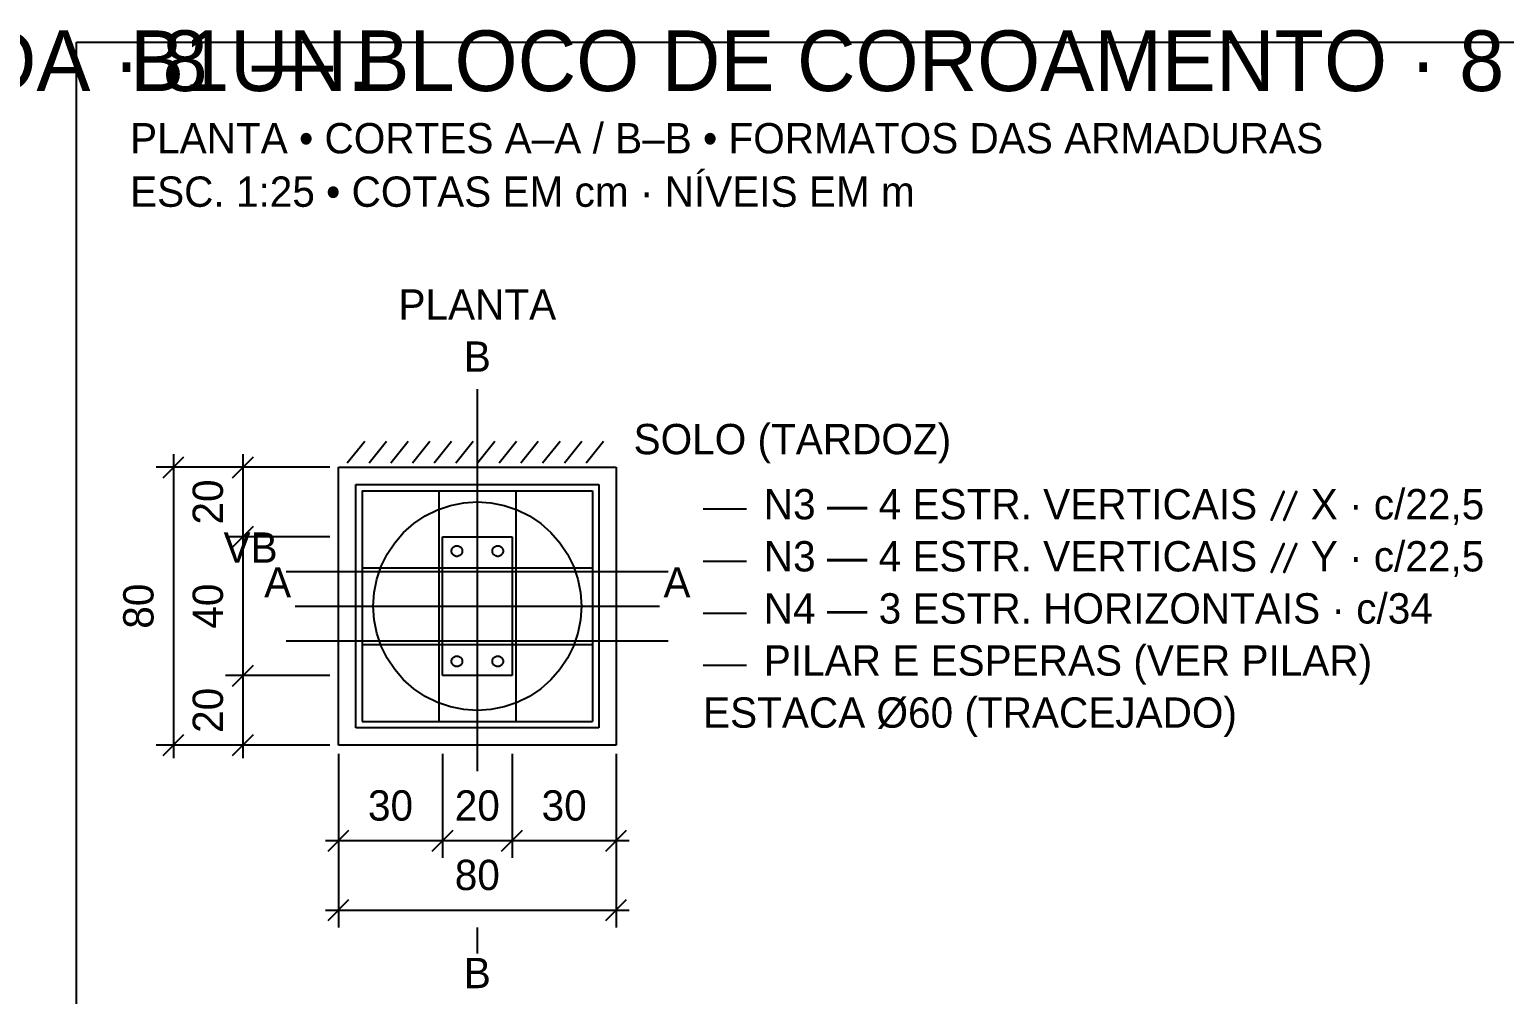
# Model space of a CAD drawing. Header units: millimetres. Extents: x 0 to 3648, y 0 to 594.
# Drawn here: x 233.1 to 403, y 344.5 to 455.7 of the extents above; entities that cross this region are included whole.
import ezdxf
from ezdxf.enums import TextEntityAlignment as Align

# ---------------------------------------------------------------- set-up
doc = ezdxf.new("R2010")
doc.units = ezdxf.units.MM
for name, color, linetype in [('ARMADURAS', 1, 'CONTINUOUS'), ('COTAS', 4, 'CONTINUOUS'), ('DESENHOS', 7, 'CONTINUOUS'), ('EIXOS', 6, 'CONTINUOUS'), ('ESTRIBOS', 30, 'CONTINUOUS'), ('FORMAS', 7, 'CONTINUOUS'), ('TEXTOS', 2, 'CONTINUOUS')]:
    doc.layers.add(name, color=color, linetype=linetype)

msp = doc.modelspace()

# ---------------------------------------------------------------- linework, layer by layer
at = {"layer": 'ARMADURAS'}
for p, q in [((280.6414, 397.25569), (288.64139, 397.25569)), ((280.6414, 381.2557), (280.6414, 397.25569)), ((281.72285, 395.8412), (281.75847, 395.91339)), ((281.75847, 395.91339), (281.80317, 395.98032)), ((281.80317, 395.98032), (281.85625, 396.04084)), ((281.85625, 396.04084), (281.91679, 396.09391)), ((281.91679, 396.09391), (281.98371, 396.13864)), ((281.98371, 396.13864), (282.05588, 396.17423)), ((282.05588, 396.17423), (282.13213, 396.20011)), ((282.13213, 396.20011), (282.21107, 396.21581)), ((282.21107, 396.21581), (282.29138, 396.22108)), ((282.29138, 396.22108), (282.37173, 396.21581)), ((282.37173, 396.21581), (282.45067, 396.20011)), ((282.45067, 396.20011), (282.52689, 396.17423)), ((282.52689, 396.17423), (282.5991, 396.13864)), ((282.5991, 396.13864), (282.66602, 396.09391)), ((282.66602, 396.09391), (282.72655, 396.04084)), ((282.72655, 396.04084), (282.7796, 395.98032)), ((282.7796, 395.98032), (282.82433, 395.91339)), ((282.82433, 395.91339), (282.85995, 395.8412)), ((286.42284, 395.8412), (286.45846, 395.91339)), ((286.45846, 395.91339), (286.50319, 395.98032)), ((286.50319, 395.98032), (286.55624, 396.04084)), ((286.55624, 396.04084), (286.61677, 396.09391)), ((286.61677, 396.09391), (286.68369, 396.13864)), ((286.68369, 396.13864), (286.7559, 396.17423)), ((286.7559, 396.17423), (286.83212, 396.20011)), ((286.83212, 396.20011), (286.91106, 396.21581)), ((286.91106, 396.21581), (286.9914, 396.22108)), ((286.9914, 396.22108), (287.07172, 396.21581)), ((287.07172, 396.21581), (287.15066, 396.20011)), ((287.15066, 396.20011), (287.22691, 396.17423)), ((287.22691, 396.17423), (287.29908, 396.13864)), ((287.29908, 396.13864), (287.366, 396.09391)), ((287.366, 396.09391), (287.42654, 396.04084)), ((287.42654, 396.04084), (287.47962, 395.98032)), ((287.47962, 395.98032), (287.52432, 395.91339)), ((287.52432, 395.91339), (287.55994, 395.8412)), ((288.64139, 397.25569), (288.64139, 381.2557)), ((281.67603, 395.60569), (281.68128, 395.68603)), ((281.68128, 395.52538), (281.67603, 395.60569)), ((281.68128, 395.68603), (281.69697, 395.76496)), ((281.69697, 395.44642), (281.68128, 395.52538)), ((281.69697, 395.76496), (281.72285, 395.8412)), ((281.72285, 395.37019), (281.69697, 395.44642)), ((281.75847, 395.298), (281.72285, 395.37019)), ((281.80317, 395.23108), (281.75847, 395.298)), ((281.85625, 395.17056), (281.80317, 395.23108)), ((281.91679, 395.11748), (281.85625, 395.17056)), ((281.98371, 395.07276), (281.91679, 395.11748)), ((282.05588, 395.03716), (281.98371, 395.07276)), ((282.13213, 395.01127), (282.05588, 395.03716)), ((282.21107, 394.99558), (282.13213, 395.01127)), ((282.29138, 394.9903), (282.21107, 394.99558)), ((282.37173, 394.99558), (282.29138, 394.9903)), ((282.45067, 395.01127), (282.37173, 394.99558)), ((282.52689, 395.03716), (282.45067, 395.01127)), ((282.5991, 395.07276), (282.52689, 395.03716)), ((282.66602, 395.11748), (282.5991, 395.07276)), ((282.72655, 395.17056), (282.66602, 395.11748)), ((282.7796, 395.23108), (282.72655, 395.17056)), ((282.82433, 395.298), (282.7796, 395.23108)), ((282.85995, 395.37019), (282.82433, 395.298)), ((282.85995, 395.8412), (282.8858, 395.76496)), ((282.8858, 395.44642), (282.85995, 395.37019)), ((282.8858, 395.76496), (282.90152, 395.68603)), ((282.90152, 395.52538), (282.8858, 395.44642)), ((282.90152, 395.68603), (282.90678, 395.60569)), ((282.90678, 395.60569), (282.90152, 395.52538)), ((286.37601, 395.60569), (286.38127, 395.68603)), ((286.38127, 395.52538), (286.37601, 395.60569)), ((286.38127, 395.68603), (286.39699, 395.76496)), ((286.39699, 395.44642), (286.38127, 395.52538)), ((286.39699, 395.76496), (286.42284, 395.8412)), ((286.42284, 395.37019), (286.39699, 395.44642)), ((286.45846, 395.298), (286.42284, 395.37019)), ((286.50319, 395.23108), (286.45846, 395.298)), ((286.55624, 395.17056), (286.50319, 395.23108)), ((286.61677, 395.11748), (286.55624, 395.17056)), ((286.68369, 395.07276), (286.61677, 395.11748)), ((286.7559, 395.03716), (286.68369, 395.07276)), ((286.83212, 395.01127), (286.7559, 395.03716)), ((286.91106, 394.99558), (286.83212, 395.01127)), ((286.9914, 394.9903), (286.91106, 394.99558)), ((287.07172, 394.99558), (286.9914, 394.9903)), ((287.15066, 395.01127), (287.07172, 394.99558)), ((287.22691, 395.03716), (287.15066, 395.01127)), ((287.29908, 395.07276), (287.22691, 395.03716)), ((287.366, 395.11748), (287.29908, 395.07276)), ((287.42654, 395.17056), (287.366, 395.11748)), ((287.47962, 395.23108), (287.42654, 395.17056)), ((287.52432, 395.298), (287.47962, 395.23108)), ((287.55994, 395.37019), (287.52432, 395.298)), ((287.55994, 395.8412), (287.58582, 395.76496)), ((287.58582, 395.44642), (287.55994, 395.37019)), ((287.58582, 395.76496), (287.60151, 395.68603)), ((287.60151, 395.52538), (287.58582, 395.44642)), ((287.60151, 395.68603), (287.60676, 395.60569)), ((287.60676, 395.60569), (287.60151, 395.52538)), ((281.67603, 382.90569), (281.68128, 382.98602)), ((281.68128, 382.82537), (281.67603, 382.90569)), ((281.68128, 382.98602), (281.69697, 383.06497)), ((281.69697, 382.74643), (281.68128, 382.82537)), ((281.69697, 383.06497), (281.72285, 383.14119)), ((281.72285, 382.6702), (281.69697, 382.74643)), ((281.72285, 383.14119), (281.75847, 383.2134)), ((281.75847, 382.59801), (281.72285, 382.6702)), ((281.75847, 383.2134), (281.80317, 383.28032)), ((281.80317, 382.53107), (281.75847, 382.59801)), ((281.80317, 383.28032), (281.85625, 383.34084)), ((281.85625, 382.47055), (281.80317, 382.53107)), ((281.85625, 383.34084), (281.91679, 383.39391)), ((281.91679, 382.41747), (281.85625, 382.47055)), ((281.91679, 383.39391), (281.98371, 383.43863)), ((281.98371, 382.37276), (281.91679, 382.41747)), ((281.98371, 383.43863), (282.05588, 383.47424)), ((282.05588, 382.33715), (281.98371, 382.37276)), ((282.05588, 383.47424), (282.13213, 383.50011)), ((282.13213, 382.31128), (282.05588, 382.33715)), ((282.13213, 383.50011), (282.21107, 383.51582)), ((282.21107, 382.29559), (282.13213, 382.31128)), ((282.21107, 383.51582), (282.29138, 383.52108)), ((282.29138, 382.29031), (282.21107, 382.29559)), ((282.29138, 383.52108), (282.37173, 383.51582)), ((282.37173, 382.29559), (282.29138, 382.29031)), ((282.37173, 383.51582), (282.45067, 383.50011)), ((282.45067, 382.31128), (282.37173, 382.29559)), ((282.45067, 383.50011), (282.52689, 383.47424)), ((282.52689, 382.33715), (282.45067, 382.31128)), ((282.52689, 383.47424), (282.5991, 383.43863)), ((282.5991, 382.37276), (282.52689, 382.33715)), ((282.5991, 383.43863), (282.66602, 383.39391)), ((282.66602, 382.41747), (282.5991, 382.37276)), ((282.66602, 383.39391), (282.72655, 383.34084)), ((282.72655, 382.47055), (282.66602, 382.41747)), ((282.72655, 383.34084), (282.7796, 383.28032)), ((282.7796, 382.53107), (282.72655, 382.47055)), ((282.7796, 383.28032), (282.82433, 383.2134)), ((282.82433, 382.59801), (282.7796, 382.53107)), ((282.82433, 383.2134), (282.85995, 383.14119)), ((282.85995, 382.6702), (282.82433, 382.59801)), ((282.85995, 383.14119), (282.8858, 383.06497)), ((282.8858, 382.74643), (282.85995, 382.6702)), ((282.8858, 383.06497), (282.90152, 382.98602)), ((282.90152, 382.82537), (282.8858, 382.74643)), ((282.90152, 382.98602), (282.90678, 382.90569)), ((282.90678, 382.90569), (282.90152, 382.82537)), ((286.37601, 382.90569), (286.38127, 382.98602)), ((286.38127, 382.82537), (286.37601, 382.90569)), ((286.38127, 382.98602), (286.39699, 383.06497)), ((286.39699, 382.74643), (286.38127, 382.82537)), ((286.39699, 383.06497), (286.42284, 383.14119)), ((286.42284, 382.6702), (286.39699, 382.74643)), ((286.42284, 383.14119), (286.45846, 383.2134)), ((286.45846, 382.59801), (286.42284, 382.6702)), ((286.45846, 383.2134), (286.50319, 383.28032)), ((286.50319, 382.53107), (286.45846, 382.59801)), ((286.50319, 383.28032), (286.55624, 383.34084)), ((286.55624, 382.47055), (286.50319, 382.53107)), ((286.55624, 383.34084), (286.61677, 383.39391)), ((286.61677, 382.41747), (286.55624, 382.47055)), ((286.61677, 383.39391), (286.68369, 383.43863)), ((286.68369, 382.37276), (286.61677, 382.41747)), ((286.68369, 383.43863), (286.7559, 383.47424)), ((286.7559, 382.33715), (286.68369, 382.37276)), ((286.7559, 383.47424), (286.83212, 383.50011)), ((286.83212, 382.31128), (286.7559, 382.33715)), ((286.83212, 383.50011), (286.91106, 383.51582)), ((286.91106, 382.29559), (286.83212, 382.31128)), ((286.91106, 383.51582), (286.9914, 383.52108)), ((286.9914, 382.29031), (286.91106, 382.29559)), ((286.9914, 383.52108), (287.07172, 383.51582)), ((287.07172, 382.29559), (286.9914, 382.29031)), ((287.07172, 383.51582), (287.15066, 383.50011)), ((287.15066, 382.31128), (287.07172, 382.29559)), ((287.15066, 383.50011), (287.22691, 383.47424)), ((287.22691, 382.33715), (287.15066, 382.31128)), ((287.22691, 383.47424), (287.29908, 383.43863)), ((287.29908, 382.37276), (287.22691, 382.33715)), ((287.29908, 383.43863), (287.366, 383.39391)), ((287.366, 382.41747), (287.29908, 382.37276)), ((287.366, 383.39391), (287.42654, 383.34084)), ((287.42654, 382.47055), (287.366, 382.41747)), ((287.42654, 383.34084), (287.47962, 383.28032)), ((287.47962, 382.53107), (287.42654, 382.47055)), ((287.47962, 383.28032), (287.52432, 383.2134)), ((287.52432, 382.59801), (287.47962, 382.53107)), ((287.52432, 383.2134), (287.55994, 383.14119)), ((287.55994, 382.6702), (287.52432, 382.59801)), ((287.55994, 383.14119), (287.58582, 383.06497)), ((287.58582, 382.74643), (287.55994, 382.6702)), ((287.58582, 383.06497), (287.60151, 382.98602)), ((287.60151, 382.82537), (287.58582, 382.74643)), ((287.60151, 382.98602), (287.60676, 382.90569)), ((287.60676, 382.90569), (287.60151, 382.82537)), ((310.6414, 382.45569), (315.6414, 382.45569)), ((288.64139, 381.2557), (280.6414, 381.2557))]:
    msp.add_line(p, q, dxfattribs=at)
at = {"layer": 'COTAS'}
for p, q in [((248.44138, 404.0557), (250.84141, 406.45569)), ((249.64139, 406.75569), (249.64139, 371.75569)), ((256.4414, 404.0557), (258.8414, 406.45569)), ((257.64138, 406.75569), (257.64138, 395.7557)), ((267.64138, 405.2557), (247.64138, 405.2557)), ((267.64138, 405.2557), (255.6414, 405.2557)), ((256.4414, 396.0557), (258.8414, 398.45569)), ((256.4414, 396.0557), (258.8414, 398.45569)), ((257.64138, 398.7557), (257.64138, 379.75569)), ((267.64138, 397.25569), (255.6414, 397.25569)), ((267.64138, 397.25569), (255.6414, 397.25569)), ((256.4414, 380.05569), (258.8414, 382.45569)), ((256.4414, 380.05569), (258.8414, 382.45569)), ((257.64138, 382.7557), (257.64138, 371.75569)), ((267.64138, 381.2557), (255.6414, 381.2557)), ((267.64138, 381.2557), (255.6414, 381.2557)), ((248.44138, 372.0557), (250.84141, 374.4557)), ((256.4414, 372.0557), (258.8414, 374.4557)), ((267.64138, 373.2557), (247.64138, 373.2557)), ((267.64138, 373.2557), (255.6414, 373.2557)), ((268.64139, 372.25569), (268.64139, 360.2557)), ((268.64139, 372.25569), (268.64139, 352.25569)), ((280.6414, 372.25569), (280.6414, 360.2557)), ((280.6414, 372.25569), (280.6414, 360.2557)), ((288.64139, 372.25569), (288.64139, 360.2557)), ((288.64139, 372.25569), (288.64139, 360.2557)), ((300.6414, 372.25569), (300.6414, 360.2557)), ((300.6414, 372.25569), (300.6414, 352.25569)), ((267.14139, 362.25569), (282.14139, 362.25569)), ((267.44141, 361.0557), (269.8414, 363.45569)), ((279.14141, 362.25569), (290.14138, 362.25569)), ((279.44139, 361.0557), (281.84138, 363.45569)), ((279.44139, 361.0557), (281.84138, 363.45569)), ((287.14139, 362.25569), (302.14139, 362.25569)), ((287.44141, 361.0557), (289.8414, 363.45569)), ((287.44141, 361.0557), (289.8414, 363.45569)), ((299.44139, 361.0557), (301.84138, 363.45569)), ((267.44141, 353.05571), (269.8414, 355.4557)), ((299.44139, 353.05571), (301.84138, 355.4557)), ((267.14139, 354.25569), (302.14139, 354.25569))]:
    msp.add_line(p, q, dxfattribs=at)
at = {"layer": 'DESENHOS'}
for p, q in [((238.48755, 454.23006), (446.48754, 454.23006)), ((238.48755, 152.65569), (238.48755, 454.23006))]:
    msp.add_line(p, q, dxfattribs=at)
at = {"layer": 'EIXOS'}
for p, q in [((284.64139, 414.25569), (284.64139, 370.2557)), ((281.53558, 400.8468), (283.07508, 401.15304)), ((283.07508, 401.15304), (284.64139, 401.2557)), ((284.64139, 401.2557), (286.20771, 401.15304)), ((286.20771, 401.15304), (287.74721, 400.8468)), ((277.33627, 398.77594), (278.64139, 399.64801)), ((278.64139, 399.64801), (280.0492, 400.34224)), ((280.0492, 400.34224), (281.53558, 400.8468)), ((287.74721, 400.8468), (289.23359, 400.34224)), ((289.23359, 400.34224), (290.6414, 399.64801)), ((290.6414, 399.64801), (291.94652, 398.77594)), ((275.12116, 396.56083), (276.1561, 397.74099)), ((276.1561, 397.74099), (277.33627, 398.77594)), ((291.94652, 398.77594), (293.12669, 397.74099)), ((293.12669, 397.74099), (294.16163, 396.56083)), ((274.24908, 395.2557), (275.12116, 396.56083)), ((294.16163, 396.56083), (295.03371, 395.2557)), ((273.55484, 393.8479), (274.24908, 395.2557)), ((295.03371, 395.2557), (295.72795, 393.8479)), ((262.64138, 393.2557), (306.64141, 393.2557)), ((273.05029, 392.36153), (273.55484, 393.8479)), ((295.72795, 393.8479), (296.2325, 392.36153)), ((272.64138, 389.25569), (272.74405, 390.82201)), ((272.74405, 390.82201), (273.05029, 392.36153)), ((296.2325, 392.36153), (296.53874, 390.82201)), ((296.53874, 390.82201), (296.64141, 389.25569)), ((263.64139, 389.25569), (305.6414, 389.25569)), ((272.74405, 387.68937), (272.64138, 389.25569)), ((296.64141, 389.25569), (296.53874, 387.68937)), ((273.05029, 386.14988), (272.74405, 387.68937)), ((296.53874, 387.68937), (296.2325, 386.14988)), ((273.55484, 384.6635), (273.05029, 386.14988)), ((296.2325, 386.14988), (295.72795, 384.6635)), ((262.64138, 385.2557), (306.64141, 385.2557)), ((274.24908, 383.2557), (273.55484, 384.6635)), ((295.72795, 384.6635), (295.03371, 383.2557)), ((275.12116, 381.95056), (274.24908, 383.2557)), ((295.03371, 383.2557), (294.16163, 381.95056)), ((276.1561, 380.77043), (275.12116, 381.95056)), ((277.33627, 379.73546), (276.1561, 380.77043)), ((293.12669, 380.77043), (291.94652, 379.73546)), ((294.16163, 381.95056), (293.12669, 380.77043)), ((278.64139, 378.86339), (277.33627, 379.73546)), ((291.94652, 379.73546), (290.6414, 378.86339)), ((280.0492, 378.16914), (278.64139, 378.86339)), ((281.53558, 377.66458), (280.0492, 378.16914)), ((283.07508, 377.35836), (281.53558, 377.66458)), ((284.64139, 377.25569), (283.07508, 377.35836)), ((286.20771, 377.35836), (284.64139, 377.25569)), ((287.74721, 377.66458), (286.20771, 377.35836)), ((289.23359, 378.16914), (287.74721, 377.66458)), ((290.6414, 378.86339), (289.23359, 378.16914)), ((284.64139, 352.25569), (284.64139, 349.25569))]:
    msp.add_line(p, q, dxfattribs=at)
at = {"layer": 'ESTRIBOS'}
for p, q in [((271.37166, 402.52544), (297.91113, 402.52544)), ((271.37166, 402.52544), (271.37166, 375.98596)), ((280.21816, 402.52544), (280.21816, 375.98596)), ((289.06463, 402.52544), (289.06463, 375.98596)), ((297.91113, 402.52544), (297.91113, 375.98596)), ((310.6414, 400.4557), (315.6414, 400.4557)), ((310.6414, 394.4557), (315.6414, 394.4557)), ((271.37166, 393.67896), (297.91113, 393.67896)), ((271.37166, 384.83246), (297.91113, 384.83246)), ((271.37166, 375.98596), (297.91113, 375.98596))]:
    msp.add_line(p, q, dxfattribs=at)
at = {"layer": 'FORMAS'}
for p, q in [((269.66703, 405.76852), (271.66704, 408.2557)), ((272.16703, 405.76852), (274.16704, 408.2557)), ((274.66703, 405.76852), (276.66704, 408.2557)), ((277.16703, 405.76852), (279.16704, 408.2557)), ((279.66703, 405.76852), (281.66704, 408.2557)), ((282.16703, 405.76852), (284.16704, 408.2557)), ((284.66703, 405.76852), (286.66704, 408.2557)), ((287.16703, 405.76852), (289.16704, 408.2557)), ((289.66703, 405.76852), (291.66704, 408.2557)), ((292.16703, 405.76852), (294.16704, 408.2557)), ((294.66703, 405.76852), (296.66704, 408.2557)), ((297.16703, 405.76852), (299.16704, 408.2557)), ((270.6414, 403.2557), (298.64139, 403.2557)), ((270.6414, 375.2557), (270.6414, 403.2557)), ((298.64139, 403.2557), (298.64139, 375.2557)), ((310.6414, 388.45569), (315.6414, 388.45569)), ((298.64139, 375.2557), (270.6414, 375.2557))]:
    msp.add_line(p, q, dxfattribs=at)
at = {"layer": 'TEXTOS'}
for p, q in [((268.64139, 405.2557), (300.6414, 405.2557)), ((268.64139, 373.2557), (268.64139, 405.2557)), ((300.6414, 405.2557), (300.6414, 373.2557)), ((300.6414, 373.2557), (268.64139, 373.2557))]:
    msp.add_line(p, q, dxfattribs=at)

# ---------------------------------------------------------------- texts
at = {"layer": 'COTAS'}
for s, p in [('20', (255.34139, 401.25569)), ('80', (247.34137, 389.25569)), ('40', (255.34139, 389.25569)), ('20', (255.34139, 377.25569))]:
    msp.add_text(s, height=3.49162, rotation=90, dxfattribs=at).set_placement(p, align=Align.CENTER)
for s, p in [('30', (274.64139, 364.5557)), ('20', (284.64139, 364.5557)), ('30', (294.64139, 364.5557)), ('80', (284.64139, 356.5557))]:
    msp.add_text(s, height=3.49162, dxfattribs=at).set_placement(p, align=Align.CENTER)
at = {"layer": 'TEXTOS'}
for s, height, p in [('T1 — DETALHAMENTO DA ESTACA ESCAVADA · 8 UN.', 6.98462, (28.84596, 448.58903)), ('B1 — BLOCO DE COROAMENTO · 8 UN.', 6.98462, (244.64139, 448.58903)), ('PLANTA • CORTES A–A / B–B • FORMATOS DAS ARMADURAS', 3.49231, (244.64139, 441.40954)), ('ESC. 1:25 • COTAS EM cm · NÍVEIS EM m', 3.49231, (244.64139, 435.2557)), ('SOLO (TARDOZ)', 3.49231, (302.64138, 406.75569)), ('N3 — 4 ESTR. VERTICAIS ∥ X · c/22,5', 3.49231, (317.64138, 399.25569)), ('N3 — 4 ESTR. VERTICAIS ∥ Y · c/22,5', 3.49231, (317.64138, 393.2557)), ('N4 — 3 ESTR. HORIZONTAIS · c/34', 3.49231, (317.64138, 387.25569)), ('PILAR E ESPERAS (VER PILAR)', 3.49231, (317.64138, 381.2557)), ('ESTACA Ø60 (TRACEJADO)', 3.49231, (310.6414, 375.2557))]:
    msp.add_text(s, height=height, dxfattribs=at).set_placement(p)
for s, p in [('PLANTA', (284.64139, 422.25569)), ('B', (284.64139, 416.2557)), ('A', (261.64141, 390.2557)), ('A', (307.64138, 390.2557)), ('B', (284.64139, 345.2557))]:
    msp.add_text(s, height=3.49231, dxfattribs=at).set_placement(p, align=Align.CENTER)
msp.add_text('VB', height=3.49231, dxfattribs=at).set_placement((261.64141, 394.25569), align=Align.RIGHT)

doc.saveas('drawing.dxf')
